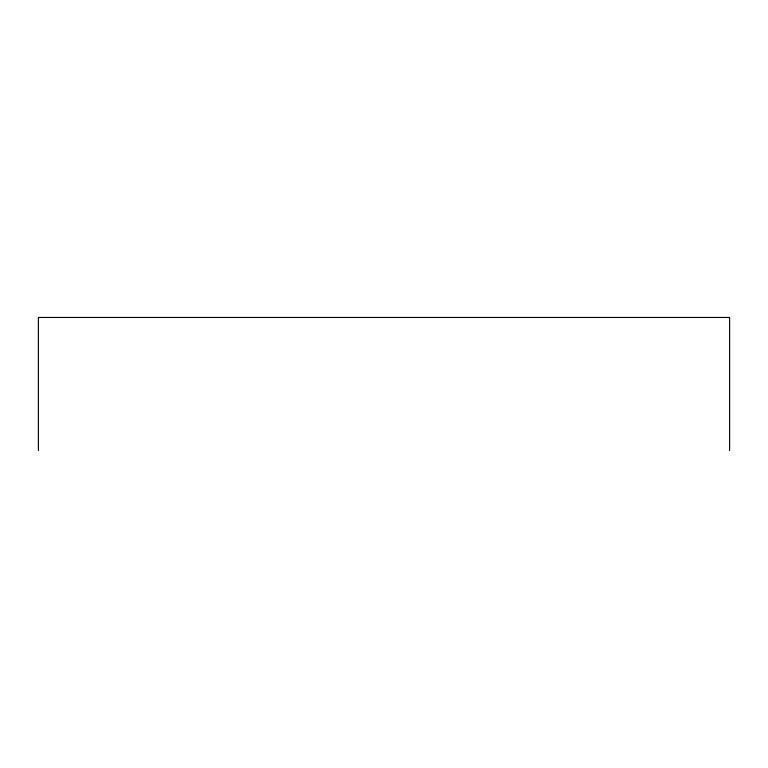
<?xml version="1.0" encoding="UTF-8"?>
<svg xmlns="http://www.w3.org/2000/svg" width="768" height="768" viewBox="0 0 768 768"><rect width="100%" height="100%" fill="white"/><g stroke="black" fill="none" stroke-linecap="round" stroke-linejoin="round"><path stroke-width="1.15" d="M729.6 450.538L729.6 317.462L38.4 317.462L38.4 450.538"/></g></svg>
